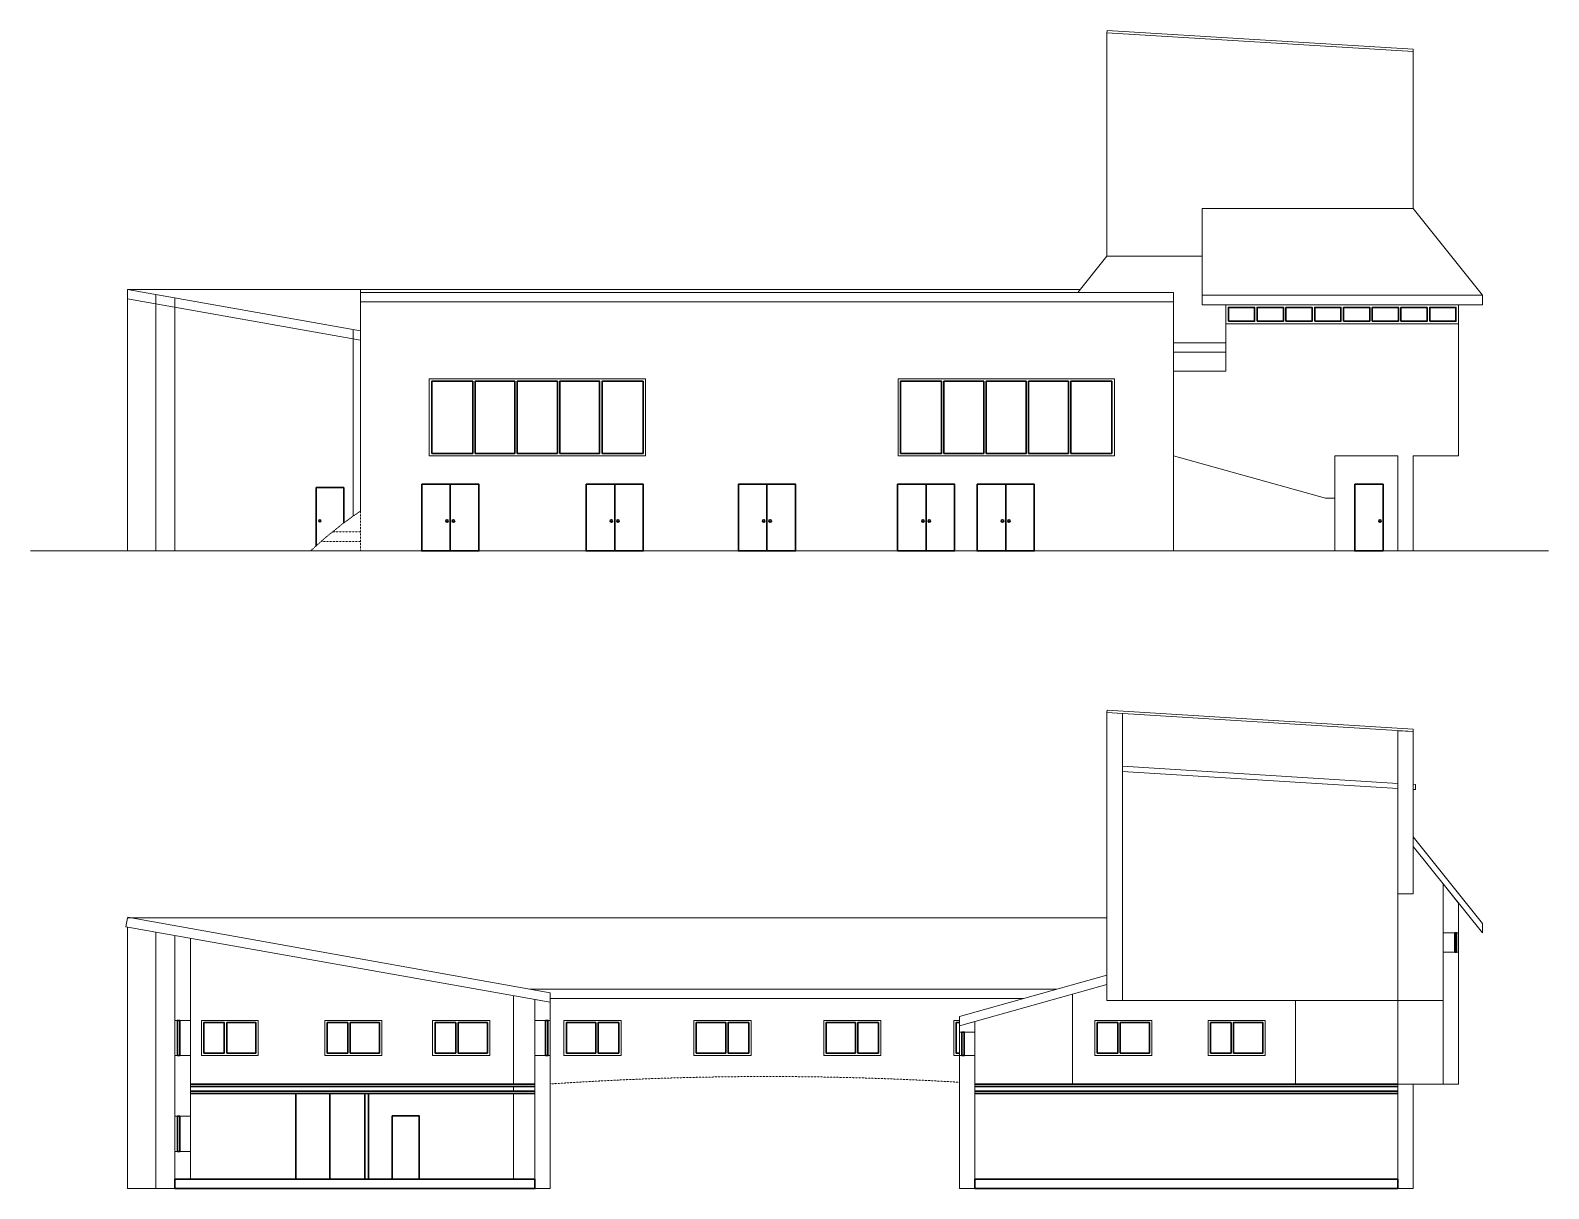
# Model space of a CAD drawing. Header units: inches. Extents: x -4858 to 2593, y -3513 to 2619.
# Drawn here: x -1662 to 255, y -1624 to -162 of the extents above; entities that cross this region are included whole.
import ezdxf

# ---------------------------------------------------------------- set-up
doc = ezdxf.new("R2010")
doc.units = ezdxf.units.IN
doc.header["$MEASUREMENT"] = 0
doc.linetypes.add('Dash 1_16_', pattern=[0.125, 0.0625, -0.0625])
for name, color, linetype, lineweight in [('A-CLNG', 13, 'Continuous', 30), ('A-DOOR', 31, 'Continuous', 30), ('A-FLOR', 140, 'Continuous', 30), ('A-GLAZ', 151, 'Continuous', 30), ('A-ROOF', 132, 'Continuous', 13), ('A-WALL', 113, 'Continuous', 13), ('C-TOPO', 7, 'Dash 1_16_', 9), ('I-WALL', 2, 'Continuous', 30)]:
    doc.layers.add(name, color=color, linetype=linetype, lineweight=lineweight)

msp = doc.modelspace()

# ---------------------------------------------------------------- linework, layer by layer
at = {"layer": 'A-CLNG'}
for p, q in [((-1024.8, -1501), (-1459.8, -1501)), ((-1459.8, -1503.9), (-1024.8, -1503.9)), ((-469.3, -1501), (64.5, -1501)), ((64.5, -1503.9), (-469.3, -1503.9))]:
    msp.add_line(p, q, dxfattribs=at)
at = {"layer": 'A-DOOR'}
for p, q in [((-1266.1, -738.7), (-1301.1, -738.7)), ((-1301.1, -738.7), (-1301.1, -812.5)), ((-1266.1, -783.3), (-1266.1, -738.7)), ((-1131.7, -818.7), (-1131.7, -734.6)), ((-924.1, -818.7), (-924.1, -734.6)), ((-731.9, -818.7), (-731.9, -734.6)), ((-530.9, -818.7), (-530.9, -734.6)), ((-430.4, -818.7), (-430.4, -734.6))]:
    msp.add_line(p, q, dxfattribs=at)
for points in [[(-1167.7, -734.6), (-1095.6, -734.6), (-1095.6, -818.7), (-1167.7, -818.7)], [(-960.2, -734.6), (-888, -734.6), (-888, -818.7), (-960.2, -818.7)], [(-767.9, -734.6), (-695.8, -734.6), (-695.8, -818.7), (-767.9, -818.7)], [(-567, -734.6), (-494.9, -734.6), (-494.9, -818.7), (-567, -818.7)], [(-466.5, -734.6), (-394.4, -734.6), (-394.4, -818.7), (-466.5, -818.7)], [(10.1, -734.6), (45.9, -734.6), (45.9, -818.7), (10.1, -818.7)], [(-1205.1, -1531.9), (-1171.1, -1531.9), (-1171.1, -1611.9), (-1205.1, -1611.9)]]:
    msp.add_lwpolyline(points, close=True, dxfattribs=at)
for centre, radius in [((-1296.4, -780.7), 1.28), ((-1135.7, -780.9), 1.51), ((-1127.6, -780.9), 1.51), ((-928.2, -780.9), 1.51), ((-920, -780.9), 1.51), ((-735.9, -780.9), 1.51), ((-727.8, -780.9), 1.51), ((-535, -780.9), 1.51), ((-526.9, -780.9), 1.51), ((-434.5, -780.9), 1.51), ((-426.4, -780.9), 1.51), ((42, -780.9), 1.51)]:
    msp.add_circle(centre, radius, dxfattribs=at)
at = {"layer": 'A-FLOR'}
for p, q in [((-1024.8, -1491.8), (-1459.8, -1491.8)), ((-1024.8, -1494.8), (-1459.8, -1494.8)), ((-469.3, -1491.8), (64.5, -1491.8)), ((64.5, -1494.8), (-469.3, -1494.8))]:
    msp.add_line(p, q, dxfattribs=at)
for points in [[(-1479.2, -1623.8), (-1024.8, -1623.8), (-1024.8, -1611.9), (-1479.2, -1611.9)], [(-469.3, -1611.9), (64.5, -1611.9), (64.5, -1623.8), (-469.3, -1623.8)]]:
    msp.add_lwpolyline(points, close=True, dxfattribs=at)
at = {"layer": 'A-GLAZ'}
for points in [[(-149.3, -528.8), (-116.2, -528.8), (-116.2, -511.3), (-149.3, -511.3)], [(-113, -528.8), (-79.9, -528.8), (-79.9, -511.3), (-113, -511.3)], [(-76.7, -528.8), (-43.7, -528.8), (-43.7, -511.3), (-76.7, -511.3)], [(-40.3, -528.8), (-7.2, -528.8), (-7.2, -511.3), (-40.3, -511.3)], [(-4, -528.8), (29.1, -528.8), (29.1, -511.3), (-4, -511.3)], [(32.3, -528.8), (65.3, -528.8), (65.3, -511.3), (32.3, -511.3)], [(68.5, -528.8), (101.6, -528.8), (101.6, -511.3), (68.5, -511.3)], [(104.8, -528.8), (137.9, -528.8), (137.9, -511.3), (104.8, -511.3)], [(-1155.1, -695.6), (-1103.3, -695.6), (-1103.3, -604.5), (-1155.1, -604.5)], [(-1100.3, -695.6), (-1050, -695.6), (-1050, -604.5), (-1100.3, -604.5)], [(-1047, -695.6), (-996.4, -695.6), (-996.4, -604.5), (-1047, -604.5)], [(-993.4, -695.6), (-943.1, -695.6), (-943.1, -604.5), (-993.4, -604.5)], [(-940.1, -695.6), (-888.3, -695.6), (-888.3, -604.5), (-940.1, -604.5)], [(-563.4, -695.6), (-511.5, -695.6), (-511.5, -604.5), (-563.4, -604.5)], [(-508.5, -695.6), (-458.2, -695.6), (-458.2, -604.5), (-508.5, -604.5)], [(-455.2, -695.6), (-404.6, -695.6), (-404.6, -604.5), (-455.2, -604.5)], [(-401.6, -695.6), (-351.3, -695.6), (-351.3, -604.5), (-401.6, -604.5)], [(-348.3, -695.6), (-296.5, -695.6), (-296.5, -604.5), (-348.3, -604.5)], [(136.6, -1301.1), (138.7, -1301.1), (138.7, -1325.2), (136.6, -1325.2)], [(-1476.2, -1455.9), (-1473.2, -1455.9), (-1473.2, -1411.4), (-1476.2, -1411.4)], [(-1442.9, -1452.7), (-1416.9, -1452.7), (-1416.9, -1414.3), (-1442.9, -1414.3)], [(-1413.9, -1452.7), (-1377, -1452.7), (-1377, -1414.3), (-1413.9, -1414.3)], [(-1287, -1452.7), (-1261, -1452.7), (-1261, -1414.3), (-1287, -1414.3)], [(-1258, -1414.3), (-1220.8, -1414.3), (-1220.8, -1452.7), (-1258, -1452.7)], [(-1150.9, -1452.7), (-1124.8, -1452.7), (-1124.8, -1414.3), (-1150.9, -1414.3)], [(-1121.9, -1414.3), (-1084.7, -1414.3), (-1084.7, -1452.7), (-1121.9, -1452.7)], [(-1011.4, -1455.9), (-1008.4, -1455.9), (-1008.4, -1411.4), (-1011.4, -1411.4)], [(-948, -1414.3), (-985.1, -1414.3), (-985.1, -1452.7), (-948, -1452.7)], [(-919, -1452.7), (-945, -1452.7), (-945, -1414.3), (-919, -1414.3)], [(-783.9, -1414.3), (-821.1, -1414.3), (-821.1, -1452.7), (-783.9, -1452.7)], [(-754.9, -1452.7), (-781, -1452.7), (-781, -1414.3), (-754.9, -1414.3)], [(-620.1, -1414.3), (-657.2, -1414.3), (-657.2, -1452.7), (-620.1, -1452.7)], [(-591.1, -1452.7), (-617.1, -1452.7), (-617.1, -1414.3), (-591.1, -1414.3)], [(-314.8, -1414.3), (-289, -1414.3), (-289, -1452.7), (-314.8, -1452.7)], [(-285.8, -1452.7), (-248.9, -1452.7), (-248.9, -1414.3), (-285.8, -1414.3)], [(-171.9, -1414.3), (-145.9, -1414.3), (-145.9, -1452.7), (-171.9, -1452.7)], [(-142.9, -1452.7), (-105.8, -1452.7), (-105.8, -1414.3), (-142.9, -1414.3)], [(-485.7, -1455.9), (-482.7, -1455.9), (-482.7, -1426.3), (-485.7, -1426.3)], [(-1476.2, -1577.1), (-1473.2, -1577.1), (-1473.2, -1532.5), (-1476.2, -1532.5)]]:
    msp.add_lwpolyline(points, close=True, dxfattribs=at)
msp.add_lwpolyline([(-488.7, -1414.3), (-493, -1414.3), (-493, -1452.7), (-488.7, -1452.7)], dxfattribs=at)
at = {"layer": 'A-ROOF'}
for p, q in [((-302.4, -161.6), (-302.7, -164.6)), ((84.1, -185.5), (-302.4, -161.6)), ((83.9, -188.5), (84.1, -185.5)), ((-182.6, -495.9), (-182.6, -386.7)), ((-182.6, -386.7), (83.9, -386.7)), ((83.9, -386.7), (171.4, -495.9)), ((-339.4, -492.5), (-302.7, -446.6)), ((-302.7, -446.6), (-182.6, -446.6)), ((-1245.2, -540.9), (-1539.1, -488.7)), ((-1539.1, -488.7), (-1539.1, -500.6)), ((-1539.1, -488.7), (-1245.2, -488.7)), ((-1503.3, -507), (-1503.3, -495.1)), ((-1245.2, -540.9), (-1245.2, -488.7)), ((-1245.2, -488.7), (-336.3, -488.7)), ((-339.4, -492.5), (-1245.2, -492.5)), ((-218.8, -492.5), (-339.4, -492.5)), ((-218.8, -504.5), (-218.8, -492.5)), ((-1479.2, -511.3), (-1479.2, -499.3)), ((-1254.1, -551.4), (-1254.1, -539.3)), ((-1245.2, -552.9), (-1245.2, -540.9)), ((-1661.8, -818.7), (255, -818.7)), ((-283.2, -1090.7), (64.5, -1112.2)), ((64.5, -1118.6), (-283.2, -1097.1)), ((83.9, -1113.4), (86.9, -1113.5)), ((86.9, -1119.9), (83.9, -1119.8)), ((86.9, -1113.5), (86.9, -1119.9)), ((-1539.1, -1281.9), (-1541.2, -1293.4)), ((-302.7, -1281.9), (-1539.1, -1281.9)), ((-1005.4, -1376.6), (-1539, -1281.3)), ((-1541.2, -1293.4), (-1005.4, -1388.5)), ((-1031.7, -1371.9), (-365.7, -1371.9)), ((-1005.4, -1388.5), (-1005.4, -1376.6)), ((-302.7, -1366.1), (-488.7, -1418.4)), ((-346.2, -1378.4), (-346.2, -1491.8)), ((-408.5, -1383.8), (-1005.4, -1383.8)), ((-64.6, -1386.4), (-64.6, -1491.8))]:
    msp.add_line(p, q, dxfattribs=at)
for points in [[(-182.6, -508.1), (171.4, -508.1), (171.4, -495.9), (-182.6, -495.9)], [(-218.8, -568), (-152.7, -568), (-152.7, -556.1), (-218.8, -556.1)], [(83.9, -1046.8), (84.1, -1043.8), (-302.4, -1019.9), (-302.7, -1022.9)], [(83.9, -1179.7), (171.4, -1289.1), (171.4, -1301.1), (83.9, -1191.8)]]:
    msp.add_lwpolyline(points, close=True, dxfattribs=at)
for points in [[(-218.8, -504.5), (-1245.2, -504.5)], [(-488.7, -1418.4), (-488.7, -1406.4), (-302.7, -1354.2), (-302.7, -1366.1)]]:
    msp.add_lwpolyline(points, dxfattribs=at)
at = {"layer": 'A-WALL'}
for p, q in [((-302.7, -446.6), (-302.7, -164.6)), ((-302.7, -164.6), (83.9, -188.5)), ((83.9, -188.5), (83.9, -386.7)), ((-1539.1, -818.7), (-1539.1, -500.6)), ((-1245.2, -552.9), (-1539.1, -500.6)), ((-1503.3, -818.7), (-1503.3, -507)), ((-1479.2, -511.3), (-1479.2, -818.7)), ((-218.8, -818.7), (-218.8, -504.5)), ((-152.7, -591.9), (-152.7, -508.1)), ((141.3, -508.1), (141.3, -698.8)), ((-152.7, -532), (141.3, -532)), ((-1254.3, -774.8), (-1254.1, -551.4)), ((-1245.2, -552.9), (-1245.2, -768.6)), ((-218.8, -591.9), (-152.7, -591.9)), ((-26.6, -752.1), (-218.8, -698.8)), ((64.5, -698.8), (-14.9, -698.8)), ((-14.9, -698.8), (-14.9, -818.7)), ((64.5, -818.7), (64.5, -698.8)), ((141.3, -698.8), (83.9, -698.8)), ((83.9, -698.8), (83.9, -818.7)), ((-14.9, -752.1), (-26.6, -752.1)), ((-302.7, -1386.4), (-302.7, -1022.9)), ((-302.7, -1022.9), (-283.2, -1024.1)), ((-283.2, -1024.1), (-283.2, -1386.4)), ((83.9, -1046.8), (64.5, -1045.7)), ((64.5, -1045.7), (64.5, -1251.8)), ((83.9, -1251.8), (83.9, -1046.8)), ((64.5, -1491.8), (64.5, -1251.8)), ((64.5, -1251.8), (83.9, -1251.8)), ((-1539.1, -1293.8), (-1539.1, -1623.8)), ((-1503.3, -1623.8), (-1503.3, -1300.2)), ((121.7, -1301.1), (141.3, -1301.1)), ((-1479.2, -1577.1), (-1479.2, -1304.5)), ((-1459.8, -1577.1), (-1459.8, -1307.9)), ((121.7, -1325.2), (141.3, -1325.2)), ((-1051.9, -1380.4), (-1051.9, -1491.8)), ((-302.7, -1386.4), (121.7, -1386.4)), ((-1479.2, -1411.4), (-1459.8, -1411.4)), ((-488.7, -1426.3), (-469.3, -1426.3)), ((-1459.8, -1455.9), (-1479.2, -1455.9)), ((-488.7, -1455.9), (-469.3, -1455.9)), ((-1051.9, -1494.8), (-1051.9, -1501)), ((-1051.9, -1503.9), (-1051.9, -1611.9)), ((-1459.8, -1532.5), (-1479.2, -1532.5)), ((-1459.8, -1577.1), (-1479.2, -1577.1)), ((-1479.2, -1577.1), (-1479.2, -1611.9)), ((-1459.8, -1611.9), (-1459.8, -1577.1)), ((-1539.1, -1623.8), (-1503.3, -1623.8)), ((-1503.3, -1623.8), (-1479.2, -1623.8)), ((-1479.2, -1623.8), (-1479.2, -1611.9)), ((-1479.2, -1611.9), (-1459.8, -1611.9))]:
    msp.add_line(p, q, dxfattribs=at)
for points in [[(-1158.1, -698.8), (-885.1, -698.8), (-885.1, -601.5), (-1158.1, -601.5)], [(-566.3, -698.8), (-293.3, -698.8), (-293.3, -601.5), (-566.3, -601.5)], [(-1005.4, -1388.5), (-1005.4, -1411.4), (-1024.8, -1411.4), (-1024.8, -1385.1)], [(-1374, -1455.9), (-1445.9, -1455.9), (-1445.9, -1411.4), (-1374, -1411.4)], [(-1217.9, -1455.9), (-1290, -1455.9), (-1290, -1411.4), (-1217.9, -1411.4)], [(-1081.8, -1455.9), (-1153.9, -1455.9), (-1153.9, -1411.4), (-1081.8, -1411.4)], [(-988.1, -1455.9), (-916, -1455.9), (-916, -1411.4), (-988.1, -1411.4)], [(-824, -1455.9), (-751.9, -1455.9), (-751.9, -1411.4), (-824, -1411.4)], [(-660.2, -1455.9), (-588.1, -1455.9), (-588.1, -1411.4), (-660.2, -1411.4)], [(-469.3, -1623.8), (-469.3, -1412.9), (-488.7, -1418.4), (-488.7, -1623.8)], [(-317.8, -1411.4), (-245.9, -1411.4), (-245.9, -1455.9), (-317.8, -1455.9)], [(-174.9, -1411.4), (-102.8, -1411.4), (-102.8, -1455.9), (-174.9, -1455.9)], [(-1005.4, -1623.8), (-1024.8, -1623.8), (-1024.8, -1455.9), (-1005.4, -1455.9)], [(64.5, -1623.8), (83.9, -1623.8), (83.9, -1491.8), (64.5, -1491.8)]]:
    msp.add_lwpolyline(points, close=True, dxfattribs=at)
for points in [[(83.9, -1491.8), (141.3, -1491.8), (141.3, -1263.3), (121.7, -1239), (121.7, -1491.8)], [(-1024.8, -1455.9), (-1024.8, -1411.4)], [(-1005.4, -1455.9), (-1005.4, -1411.4)], [(-488.7, -1411.4), (-495.9, -1411.4), (-495.9, -1455.9), (-488.7, -1455.9)]]:
    msp.add_lwpolyline(points, dxfattribs=at)
at = {"layer": 'C-TOPO'}
for p, q in [((-1267.7, -784.6), (-1287.8, -800.8)), ((-1254.3, -774.8), (-1267.7, -784.6)), ((-1245.2, -768.6), (-1254.3, -774.8)), ((-1245.2, -768.6), (-1245.2, -818.7)), ((-1287.8, -800.8), (-1303, -814.2)), ((-1245.4, -794.8), (-1280.4, -794.8)), ((-1303, -814.2), (-1307.7, -818.5)), ((-1245.6, -806.8), (-1294.6, -806.8))]:
    msp.add_line(p, q, dxfattribs=at)
msp.add_arc((-730.5, -5497.6), 4015.3, 86.5475, 93.9256, dxfattribs=at)
at = {"layer": 'I-WALL'}
for p, q in [((-1326.7, -1611.9), (-1326.7, -1503.9)), ((-1283.6, -1611.9), (-1283.6, -1503.9)), ((-1239.4, -1611.9), (-1239.4, -1503.9)), ((-1234.7, -1611.9), (-1234.7, -1503.9))]:
    msp.add_line(p, q, dxfattribs=at)

doc.saveas('drawing.dxf')
